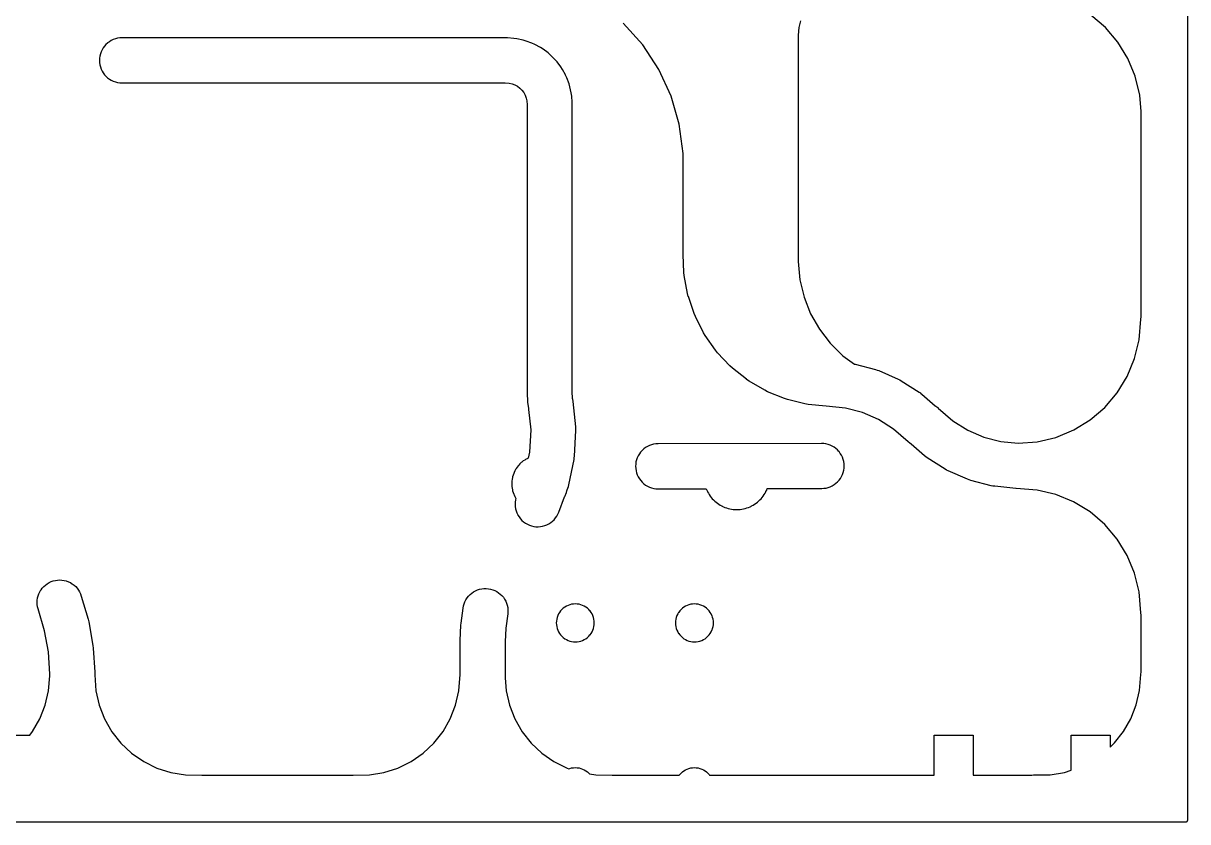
# Model space of a CAD drawing. Header units: inches. Extents: x -0.5 to 10, y -2.4 to 3.9.
# Drawn here: x 1.73 to 4.808, y -0.004 to 2.108 of the extents above; entities that cross this region are included whole.
import ezdxf

# ---------------------------------------------------------------- set-up
doc = ezdxf.new("R2010")
doc.units = ezdxf.units.IN

msp = doc.modelspace()

# ---------------------------------------------------------------- linework, layer by layer
for points in [[(0, -0.00445), (4.8032, -0.00445), (4.80321, -0.00445), (4.803225, -0.004449), (4.803612, -0.00443), (4.803638, -0.004428), (4.803661, -0.004426), (4.804044, -0.004369), (4.804068, -0.004365), (4.804092, -0.004359), (4.804468, -0.004265), (4.804494, -0.004258), (4.804515, -0.004251), (4.80488, -0.00412), (4.804906, -0.00411), (4.804925, -0.004101), (4.805276, -0.003936), (4.805298, -0.003924), (4.805319, -0.003912), (4.805652, -0.003713), (4.805673, -0.0037), (4.805692, -0.003686), (4.806004, -0.003455), (4.806022, -0.003441), (4.806042, -0.003424), (4.806329, -0.003164), (4.806347, -0.003147), (4.806364, -0.003129), (4.806624, -0.002842), (4.806641, -0.002822), (4.806655, -0.002804), (4.806886, -0.002492), (4.8069, -0.002473), (4.806913, -0.002452), (4.807112, -0.002119), (4.807124, -0.002098), (4.807136, -0.002076), (4.807301, -0.001725), (4.80731, -0.001706), (4.80732, -0.00168), (4.807451, -0.001315), (4.807458, -0.001294), (4.807465, -0.001268), (4.807559, -0.000892), (4.807565, -0.000868), (4.807569, -0.000844), (4.807626, -0.000461), (4.807628, -0.000438), (4.80763, -0.000412), (4.807649, -0.000025), (4.80765, -0.00001), (4.80765, 0), (4.80765, 3.8583)], [(3.784337, 2.114441), (3.779921, 2.096493), (3.77825, 2.075799), (3.77825, 1.477142), (3.78271, 1.428814), (3.793593, 1.383029), (3.810816, 1.339233), (3.834035, 1.298299), (3.862789, 1.261043), (3.896493, 1.22822), (3.926681, 1.206192), (3.928411, 1.205814), (3.92842, 1.205812), (3.92843, 1.205809), (3.982476, 1.191779), (3.982492, 1.191774), (3.982494, 1.191774), (3.986896, 1.190446), (3.98692, 1.190438), (3.986933, 1.190433), (3.991219, 1.188767), (3.99123, 1.188762), (3.991237, 1.18876), (4.042451, 1.166514), (4.04246, 1.16651), (4.042469, 1.166506), (4.046612, 1.164512), (4.046626, 1.164504), (4.046646, 1.164493), (4.050621, 1.162182), (4.050638, 1.162172), (4.097781, 1.132251), (4.097781, 1.132251), (4.097797, 1.13224), (4.10158, 1.129627), (4.101598, 1.129614), (4.101611, 1.129604), (4.10518, 1.126704), (4.105184, 1.1267), (4.105195, 1.126692), (4.140429, 1.095707), (4.142063, 1.094727), (4.142081, 1.094716), (4.142104, 1.0947), (4.146759, 1.091248), (4.146777, 1.091234), (4.146797, 1.091217), (4.148105, 1.090031), (4.148136, 1.090024), (4.148182, 1.090007), (4.148227, 1.089986), (4.14827, 1.089961), (4.14831, 1.089932), (4.148324, 1.08992), (4.186778, 1.056105), (4.22609, 1.031159), (4.268796, 1.012616), (4.313838, 1.000932), (4.359556, 0.996478), (4.409726, 1.000426), (4.459204, 1.012305), (4.506214, 1.031777), (4.549599, 1.058363), (4.588291, 1.091409), (4.621337, 1.130101), (4.647923, 1.173486), (4.667395, 1.220496), (4.679262, 1.269925), (4.683526, 1.325274), (4.683527, 1.325286), (4.683528, 1.325298), (4.684256, 1.331047), (4.684261, 1.331076), (4.684265, 1.331096), (4.6845, 1.332126), (4.6845, 1.87429), (4.681074, 1.917826), (4.669195, 1.967304), (4.649723, 2.014314), (4.623137, 2.057699), (4.590091, 2.096391), (4.551399, 2.129437)], [(1.6653, 0.22485), (1.747612, 0.22485), (1.754668, 0.233802), (1.773948, 0.267538), (1.788029, 0.303752), (1.796618, 0.341713), (1.79965, 0.381366), (1.79965, 0.385967), (1.796239, 0.444518), (1.786353, 0.500575), (1.769047, 0.558435), (1.769045, 0.558445), (1.769041, 0.558459), (1.767655, 0.564086), (1.76765, 0.564108), (1.767645, 0.564134), (1.766817, 0.569869), (1.766814, 0.569895), (1.766813, 0.569918), (1.766551, 0.575707), (1.76655, 0.57573), (1.766551, 0.575756), (1.766858, 0.581543), (1.76686, 0.581568), (1.766863, 0.581592), (1.767736, 0.587321), (1.767739, 0.587341), (1.767745, 0.587369), (1.769175, 0.592984), (1.769182, 0.59301), (1.76919, 0.593031), (1.771163, 0.59848), (1.771173, 0.598504), (1.771182, 0.598525), (1.77368, 0.603754), (1.773692, 0.603778), (1.773703, 0.603797), (1.776702, 0.608756), (1.776716, 0.608778), (1.776729, 0.608797), (1.780199, 0.613438), (1.780215, 0.613457), (1.780231, 0.613475), (1.784139, 0.617754), (1.784157, 0.617773), (1.784174, 0.617789), (1.788483, 0.621663), (1.788501, 0.621679), (1.788521, 0.621694), (1.793189, 0.625128), (1.79321, 0.625143), (1.793229, 0.625155), (1.798211, 0.628115), (1.798233, 0.628127), (1.798255, 0.628138), (1.803503, 0.630595), (1.803527, 0.630606), (1.803548, 0.630614), (1.809012, 0.632545), (1.809036, 0.632553), (1.809059, 0.632559), (1.814686, 0.633945), (1.814708, 0.63395), (1.814734, 0.633955), (1.820469, 0.634783), (1.820495, 0.634786), (1.820518, 0.634787), (1.826307, 0.635049), (1.82633, 0.63505), (1.826356, 0.635049), (1.832143, 0.634742), (1.832168, 0.63474), (1.832192, 0.634737), (1.837921, 0.633864), (1.837941, 0.633861), (1.837969, 0.633855), (1.843584, 0.632425), (1.84361, 0.632418), (1.843631, 0.63241), (1.84908, 0.630437), (1.849104, 0.630427), (1.849125, 0.630418), (1.854354, 0.62792), (1.854378, 0.627908), (1.854397, 0.627897), (1.859356, 0.624898), (1.859378, 0.624884), (1.859397, 0.624871), (1.864038, 0.621401), (1.864057, 0.621385), (1.864075, 0.621369), (1.868354, 0.617461), (1.868373, 0.617443), (1.868389, 0.617426), (1.872263, 0.613117), (1.872279, 0.613099), (1.872294, 0.613079), (1.875728, 0.608411), (1.875743, 0.60839), (1.875755, 0.608371), (1.878715, 0.603389), (1.878727, 0.603367), (1.878738, 0.603345), (1.881195, 0.598097), (1.881206, 0.598073), (1.881214, 0.598052), (1.883145, 0.592588), (1.88315, 0.592573), (1.883153, 0.592565), (1.90145, 0.53139), (1.901454, 0.531376), (1.901458, 0.531362), (1.903037, 0.524696), (1.903039, 0.524685), (1.903043, 0.524667), (1.914132, 0.461786), (1.914135, 0.461767), (1.914136, 0.461757), (1.914934, 0.454936), (1.914935, 0.454921), (1.914936, 0.454907), (1.918649, 0.391163), (1.91865, 0.391139), (1.918648, 0.39109), (1.918641, 0.391041), (1.91863, 0.390994), (1.918614, 0.390947), (1.918593, 0.390903), (1.918593, 0.390902), (1.918749, 0.387725), (1.91875, 0.38771), (1.91875, 0.3877), (1.91875, 0.383955), (1.921895, 0.341643), (1.930473, 0.303737), (1.94456, 0.267516), (1.963846, 0.233776), (1.987908, 0.203257), (2.016218, 0.17663), (2.048152, 0.15448), (2.08301, 0.137295), (2.120025, 0.125451), (2.158387, 0.119208), (2.201675, 0.118645), (2.201689, 0.118645), (2.2017, 0.118644), (2.202408, 0.1186), (2.60127, 0.1186), (2.601318, 0.118602), (2.601344, 0.118613), (2.601391, 0.118628), (2.601437, 0.118638), (2.601487, 0.118644), (2.601511, 0.118645), (2.644789, 0.119218), (2.683139, 0.125469), (2.720144, 0.137319), (2.754991, 0.154509), (2.786915, 0.17666), (2.815215, 0.203286), (2.839268, 0.233802), (2.858548, 0.267538), (2.872629, 0.303752), (2.881204, 0.341652), (2.884414, 0.384816), (2.884414, 0.38482), (2.884416, 0.384841), (2.884501, 0.385524), (2.884535, 0.386212), (2.884537, 0.386239), (2.88454, 0.386261), (2.884763, 0.387769), (2.88485, 0.472561), (2.88485, 0.472571), (2.884851, 0.472585), (2.884915, 0.473873), (2.88491, 0.475163), (2.88491, 0.475175), (2.884911, 0.475187), (2.886734, 0.515541), (2.886734, 0.515542), (2.886735, 0.515562), (2.887181, 0.520612), (2.887181, 0.520615), (2.887183, 0.520634), (2.89246, 0.56068), (2.892461, 0.560685), (2.892464, 0.560704), (2.893502, 0.566405), (2.893507, 0.566427), (2.893513, 0.566453), (2.895105, 0.572025), (2.895112, 0.572046), (2.895121, 0.572072), (2.897251, 0.577461), (2.89726, 0.57748), (2.897272, 0.577505), (2.89992, 0.58266), (2.899932, 0.582681), (2.899945, 0.582702), (2.903085, 0.587572), (2.9031, 0.587594), (2.903114, 0.587612), (2.906717, 0.592151), (2.906733, 0.59217), (2.906749, 0.592188), (2.91078, 0.596351), (2.910798, 0.596369), (2.910816, 0.596385), (2.915235, 0.600133), (2.915254, 0.600149), (2.915274, 0.600163), (2.920039, 0.60346), (2.920058, 0.603473), (2.920081, 0.603486), (2.925146, 0.606301), (2.92517, 0.606313), (2.92519, 0.606322), (2.930507, 0.608627), (2.930531, 0.608636), (2.930553, 0.608644), (2.936071, 0.610416), (2.936096, 0.610423), (2.936118, 0.610429), (2.941783, 0.611651), (2.941807, 0.611656), (2.941831, 0.611659), (2.947588, 0.612321), (2.947615, 0.612323), (2.947637, 0.612324), (2.953431, 0.612418), (2.95346, 0.612418), (2.95348, 0.612416), (2.959256, 0.611942), (2.959276, 0.61194), (2.959304, 0.611936), (2.965005, 0.610898), (2.965027, 0.610893), (2.965053, 0.610887), (2.970625, 0.609295), (2.970646, 0.609288), (2.970672, 0.609279), (2.976061, 0.607149), (2.97608, 0.60714), (2.976105, 0.607128), (2.98126, 0.60448), (2.981281, 0.604468), (2.981302, 0.604455), (2.986172, 0.601315), (2.986194, 0.6013), (2.986212, 0.601286), (2.990751, 0.597683), (2.99077, 0.597667), (2.990788, 0.597651), (2.994951, 0.59362), (2.994969, 0.593602), (2.994985, 0.593584), (2.998733, 0.589165), (2.998749, 0.589146), (2.998763, 0.589126), (3.00206, 0.584361), (3.002073, 0.584342), (3.002086, 0.584319), (3.004901, 0.579254), (3.004913, 0.57923), (3.004922, 0.57921), (3.007227, 0.573893), (3.007236, 0.573869), (3.007244, 0.573847), (3.009016, 0.568329), (3.009023, 0.568304), (3.009029, 0.568282), (3.010251, 0.562617), (3.010256, 0.562593), (3.010259, 0.562569), (3.010921, 0.556812), (3.010923, 0.556785), (3.010924, 0.556763), (3.011018, 0.550969), (3.011018, 0.55094), (3.011016, 0.55092), (3.010542, 0.545144), (3.010541, 0.545134), (3.01054, 0.54512), (3.005597, 0.50761), (3.003949, 0.471125), (3.003851, 0.375865), (3.006395, 0.341643), (3.014973, 0.303737), (3.02906, 0.267516), (3.048346, 0.233776), (3.072408, 0.203257), (3.100718, 0.17663), (3.132652, 0.15448), (3.16751, 0.137295), (3.172277, 0.13577), (3.174404, 0.136531), (3.174425, 0.136538), (3.174451, 0.136545), (3.179183, 0.13773), (3.179207, 0.137736), (3.179231, 0.13774), (3.184055, 0.138455), (3.184082, 0.138459), (3.184104, 0.13846), (3.188975, 0.138699), (3.189, 0.1387), (3.189025, 0.138699), (3.193896, 0.13846), (3.193918, 0.138459), (3.193945, 0.138455), (3.198769, 0.13774), (3.198793, 0.137736), (3.198817, 0.13773), (3.203549, 0.136545), (3.203575, 0.136538), (3.203596, 0.136531), (3.208188, 0.134888), (3.208209, 0.134879), (3.208233, 0.134869), (3.212642, 0.132783), (3.212664, 0.132772), (3.212685, 0.13276), (3.216869, 0.130253), (3.21689, 0.130239), (3.21691, 0.130226), (3.220827, 0.12732), (3.220845, 0.127306), (3.220865, 0.127289), (3.224479, 0.124014), (3.224497, 0.123997), (3.224514, 0.123979), (3.226407, 0.12189), (3.242887, 0.119208), (3.286175, 0.118645), (3.286189, 0.118645), (3.2862, 0.118644), (3.286908, 0.1186), (3.463799, 0.1186), (3.46508, 0.120327), (3.465094, 0.120345), (3.465111, 0.120365), (3.468386, 0.123979), (3.468403, 0.123997), (3.468421, 0.124014), (3.472035, 0.127289), (3.472055, 0.127306), (3.472073, 0.12732), (3.47599, 0.130226), (3.47601, 0.130239), (3.476031, 0.130253), (3.480215, 0.13276), (3.480236, 0.132772), (3.480258, 0.132783), (3.484667, 0.134869), (3.484691, 0.134879), (3.484712, 0.134888), (3.489304, 0.136531), (3.489325, 0.136538), (3.489351, 0.136545), (3.494083, 0.13773), (3.494107, 0.137736), (3.494131, 0.13774), (3.498955, 0.138455), (3.498982, 0.138459), (3.499004, 0.13846), (3.503875, 0.138699), (3.5039, 0.1387), (3.503925, 0.138699), (3.508796, 0.13846), (3.508818, 0.138459), (3.508845, 0.138455), (3.513669, 0.13774), (3.513693, 0.137736), (3.513717, 0.13773), (3.518449, 0.136545), (3.518475, 0.136538), (3.518496, 0.136531), (3.523088, 0.134888), (3.523109, 0.134879), (3.523133, 0.134869), (3.527542, 0.132783), (3.527564, 0.132772), (3.527585, 0.13276), (3.531769, 0.130253), (3.53179, 0.130239), (3.53181, 0.130226), (3.535727, 0.12732), (3.535745, 0.127306), (3.535765, 0.127289), (3.539379, 0.124014), (3.539397, 0.123997), (3.539414, 0.123979), (3.542689, 0.120365), (3.542706, 0.120345), (3.54272, 0.120327), (3.544001, 0.1186), (4.1373, 0.1186), (4.1373, 0.22435), (4.137301, 0.224375), (4.137306, 0.224424), (4.137315, 0.224472), (4.137329, 0.224519), (4.137348, 0.224564), (4.137371, 0.224607), (4.137399, 0.224648), (4.13743, 0.224686), (4.137464, 0.22472), (4.137502, 0.224751), (4.137543, 0.224779), (4.137586, 0.224802), (4.137631, 0.224821), (4.137678, 0.224835), (4.137726, 0.224844), (4.137775, 0.224849), (4.1378, 0.22485), (4.2402, 0.22485), (4.240225, 0.224849), (4.240274, 0.224844), (4.240322, 0.224835), (4.240369, 0.224821), (4.240414, 0.224802), (4.240457, 0.224779), (4.240498, 0.224751), (4.240536, 0.22472), (4.24057, 0.224686), (4.240601, 0.224648), (4.240629, 0.224607), (4.240652, 0.224564), (4.240671, 0.224519), (4.240685, 0.224472), (4.240694, 0.224424), (4.240699, 0.224375), (4.2407, 0.22435), (4.2407, 0.1186), (4.39311, 0.1186), (4.395539, 0.11896), (4.395561, 0.118963), (4.395588, 0.118965), (4.400418, 0.119202), (4.400444, 0.119213), (4.400491, 0.119228), (4.400537, 0.119238), (4.400587, 0.119244), (4.400611, 0.119245), (4.443889, 0.119818), (4.482239, 0.126069), (4.4995, 0.131597), (4.4995, 0.22435), (4.499501, 0.224375), (4.499506, 0.224424), (4.499515, 0.224472), (4.499529, 0.224519), (4.499548, 0.224564), (4.499571, 0.224607), (4.499599, 0.224648), (4.49963, 0.224686), (4.499664, 0.22472), (4.499702, 0.224751), (4.499743, 0.224779), (4.499786, 0.224802), (4.499831, 0.224821), (4.499878, 0.224835), (4.499926, 0.224844), (4.499975, 0.224849), (4.5, 0.22485), (4.6024, 0.22485), (4.602425, 0.224849), (4.602474, 0.224844), (4.602522, 0.224835), (4.602569, 0.224821), (4.602614, 0.224802), (4.602657, 0.224779), (4.602698, 0.224751), (4.602736, 0.22472), (4.60277, 0.224686), (4.602801, 0.224648), (4.602829, 0.224607), (4.602852, 0.224564), (4.602871, 0.224519), (4.602885, 0.224472), (4.602894, 0.224424), (4.602899, 0.224375), (4.6029, 0.22435), (4.6029, 0.193146), (4.614315, 0.203886), (4.638368, 0.234402), (4.657648, 0.268138), (4.671729, 0.304352), (4.680304, 0.342252), (4.683514, 0.385416), (4.683514, 0.38542), (4.683516, 0.385441), (4.684229, 0.391191), (4.684233, 0.391217), (4.684238, 0.39124), (4.6845, 0.392405), (4.6845, 0.54126), (4.684282, 0.542208), (4.684278, 0.542228), (4.684274, 0.542256), (4.683536, 0.548004), (4.683535, 0.548017), (4.683534, 0.548029), (4.679175, 0.603418), (4.6673, 0.652888), (4.647835, 0.699891), (4.621256, 0.743271), (4.58822, 0.781961), (4.54954, 0.815007), (4.506166, 0.841596), (4.459168, 0.861074), (4.409701, 0.872962), (4.354313, 0.877335), (4.354302, 0.877336), (4.354289, 0.877337), (4.353771, 0.877404), (4.35325, 0.877429), (4.353233, 0.87743), (4.353225, 0.877431), (4.297636, 0.882847), (4.297633, 0.882847), (4.297616, 0.882849), (4.293034, 0.883478), (4.293013, 0.883481), (4.292996, 0.883485), (4.288477, 0.88447), (4.288468, 0.884472), (4.288458, 0.884474), (4.234391, 0.898499), (4.234378, 0.898503), (4.234372, 0.898504), (4.229968, 0.899832), (4.229947, 0.899839), (4.229932, 0.899844), (4.225644, 0.901511), (4.225644, 0.901511), (4.225626, 0.901518), (4.174391, 0.923764), (4.174373, 0.923772), (4.170229, 0.925767), (4.170214, 0.925774), (4.170194, 0.925785), (4.166218, 0.928097), (4.16621, 0.928101), (4.166201, 0.928107), (4.119039, 0.958035), (4.11903, 0.958041), (4.119023, 0.958045), (4.115238, 0.960659), (4.115223, 0.96067), (4.115207, 0.960683), (4.111637, 0.963583), (4.111626, 0.963592), (4.111622, 0.963596), (4.076376, 0.994589), (4.073068, 0.996728), (4.073049, 0.996741), (4.073028, 0.996757), (4.068494, 1.000366), (4.068483, 1.000374), (4.068475, 1.000381), (4.030035, 1.034185), (3.990739, 1.059126), (3.94805, 1.077668), (3.902974, 1.08937), (3.852003, 1.094443), (3.851991, 1.094444), (3.851978, 1.094446), (3.851978, 1.094446), (3.851977, 1.094446), (3.851962, 1.094447), (3.851953, 1.094448), (3.804413, 1.099219), (3.804393, 1.099222), (3.804377, 1.099224), (3.79595, 1.100693), (3.795933, 1.100696), (3.795915, 1.1007), (3.749556, 1.112292), (3.749536, 1.112297), (3.749521, 1.112301), (3.741513, 1.114924), (3.7415, 1.114928), (3.74148, 1.114936), (3.697242, 1.133008), (3.697222, 1.133017), (3.69721, 1.133023), (3.689656, 1.136758), (3.689641, 1.136766), (3.689625, 1.136775), (3.648411, 1.16096), (3.648396, 1.160969), (3.648381, 1.160979), (3.641436, 1.165752), (3.641425, 1.165759), (3.641407, 1.165773), (3.604055, 1.195578), (3.604042, 1.195588), (3.604028, 1.195601), (3.597833, 1.201314), (3.597822, 1.201324), (3.597807, 1.201339), (3.565078, 1.236157), (3.565065, 1.236172), (3.565055, 1.236184), (3.559736, 1.24272), (3.559725, 1.242735), (3.559714, 1.242749), (3.532274, 1.281871), (3.532264, 1.281886), (3.532255, 1.281901), (3.527921, 1.289128), (3.527912, 1.289142), (3.527903, 1.289159), (3.506312, 1.331789), (3.506304, 1.331806), (3.506297, 1.331822), (3.503035, 1.339592), (3.503028, 1.33961), (3.503023, 1.339625), (3.487719, 1.384894), (3.487715, 1.384907), (3.487708, 1.384929), (3.485586, 1.393084), (3.485581, 1.393105), (3.485578, 1.393119), (3.476874, 1.440105), (3.476871, 1.44012), (3.476869, 1.440141), (3.475929, 1.448515), (3.475927, 1.448535), (3.475926, 1.44855), (3.473998, 1.496298), (3.473998, 1.496308), (3.473998, 1.496322), (3.474008, 1.497477), (3.473951, 1.498631), (3.47395, 1.498646), (3.47395, 1.498656), (3.473753, 1.762942), (3.463717, 1.840521), (3.442361, 1.915077), (3.410081, 1.985594), (3.367604, 2.050482), (3.315889, 2.108276)]]:
    msp.add_lwpolyline(points)
for points in [[(3.003771, 1.94985), (3.013909, 1.949158), (3.021656, 1.947497), (3.029085, 1.944749), (3.036047, 1.940969), (3.042398, 1.936235), (3.048009, 1.930644), (3.052765, 1.924309), (3.056569, 1.917361), (3.059343, 1.909941), (3.061031, 1.902201), (3.06175, 1.892168), (3.06175, 1.1299), (3.06175, 1.12989), (3.061751, 1.129875), (3.061815, 1.128563), (3.061806, 1.126929), (3.061806, 1.126926), (3.061807, 1.126904), (3.062542, 1.110044), (3.062543, 1.110031), (3.062544, 1.110022), (3.062975, 1.105024), (3.062975, 1.10502), (3.062977, 1.105003), (3.065142, 1.088264), (3.065143, 1.088257), (3.065145, 1.088239), (3.065474, 1.086408), (3.071033, 1.032151), (3.068052, 0.973295), (3.064767, 0.957414), (3.061409, 0.955866), (3.06139, 0.955856), (3.061374, 0.955848), (3.057328, 0.953582), (3.057319, 0.953577), (3.057312, 0.953573), (3.055345, 0.952367), (3.055338, 0.952363), (3.055328, 0.952357), (3.051473, 0.949781), (3.051459, 0.949771), (3.051441, 0.949758), (3.0478, 0.946887), (3.047796, 0.946884), (3.047785, 0.946875), (3.046031, 0.945377), (3.046028, 0.945374), (3.046016, 0.945364), (3.042611, 0.942216), (3.042597, 0.942203), (3.042584, 0.942189), (3.039436, 0.938784), (3.039426, 0.938772), (3.039423, 0.938769), (3.037925, 0.937015), (3.037916, 0.937004), (3.037913, 0.937), (3.035042, 0.933359), (3.035029, 0.933341), (3.035019, 0.933327), (3.032443, 0.929472), (3.032437, 0.929462), (3.032433, 0.929455), (3.031227, 0.927488), (3.031223, 0.927481), (3.031218, 0.927472), (3.028952, 0.923426), (3.028944, 0.92341), (3.028934, 0.923391), (3.026993, 0.91918), (3.02699, 0.919174), (3.026985, 0.919162), (3.026102, 0.917031), (3.026101, 0.917028), (3.026095, 0.917013), (3.02449, 0.912663), (3.024483, 0.912642), (3.024478, 0.912626), (3.02322, 0.908163), (3.023217, 0.908155), (3.023215, 0.908144), (3.022676, 0.905901), (3.022673, 0.905885), (3.022672, 0.905882), (3.021768, 0.901335), (3.021764, 0.901313), (3.021761, 0.901296), (3.021216, 0.896691), (3.021216, 0.896684), (3.021215, 0.896672), (3.021034, 0.894372), (3.021033, 0.894359), (3.021032, 0.894353), (3.02085, 0.88972), (3.02085, 0.8897), (3.02085, 0.88968), (3.021032, 0.885047), (3.021033, 0.885041), (3.021034, 0.885028), (3.021215, 0.882728), (3.021216, 0.882716), (3.021216, 0.882709), (3.021761, 0.878104), (3.021764, 0.878087), (3.021768, 0.878065), (3.022672, 0.873518), (3.022673, 0.873515), (3.022676, 0.873499), (3.023215, 0.871256), (3.023217, 0.871245), (3.02322, 0.871237), (3.024478, 0.866774), (3.024483, 0.866758), (3.02449, 0.866737), (3.026095, 0.862387), (3.026101, 0.862372), (3.026102, 0.862369), (3.026985, 0.860238), (3.02699, 0.860226), (3.026993, 0.86022), (3.028934, 0.856009), (3.028944, 0.85599), (3.028952, 0.855974), (3.031218, 0.851928), (3.031223, 0.851919), (3.031227, 0.851912), (3.032162, 0.850386), (3.0313, 0.846942), (3.031294, 0.846917), (3.03129, 0.846893), (3.03044, 0.841161), (3.030437, 0.841139), (3.030435, 0.841112), (3.030151, 0.835325), (3.03015, 0.8353), (3.030151, 0.835275), (3.030442, 0.829413), (3.030444, 0.829393), (3.030447, 0.829364), (3.031319, 0.823559), (3.031323, 0.823539), (3.031323, 0.823539), (3.031329, 0.823511), (3.032773, 0.817822), (3.03278, 0.817799), (3.032788, 0.817774), (3.03479, 0.812257), (3.034798, 0.812235), (3.034809, 0.812211), (3.037349, 0.80692), (3.03736, 0.806896), (3.03736, 0.806896), (3.037372, 0.806876), (3.040425, 0.801863), (3.040439, 0.801841), (3.040452, 0.801822), (3.043987, 0.797136), (3.044004, 0.797115), (3.044019, 0.797098), (3.048002, 0.792787), (3.048021, 0.792767), (3.048037, 0.792752), (3.052428, 0.788857), (3.052449, 0.78884), (3.052467, 0.788826), (3.057223, 0.785386), (3.057246, 0.785371), (3.057246, 0.785371), (3.057265, 0.785359), (3.062338, 0.782409), (3.062364, 0.782395), (3.062383, 0.782386), (3.067724, 0.779954), (3.067749, 0.779943), (3.067771, 0.779936), (3.073327, 0.778046), (3.073353, 0.778038), (3.073375, 0.778032), (3.079092, 0.776703), (3.07912, 0.776697), (3.079141, 0.776694), (3.084961, 0.775939), (3.084986, 0.775937), (3.085011, 0.775936), (3.090878, 0.775762), (3.090903, 0.775762), (3.090927, 0.775763), (3.096783, 0.776173), (3.096808, 0.776176), (3.096832, 0.776179), (3.102617, 0.777168), (3.102639, 0.777173), (3.102666, 0.777179), (3.108324, 0.778738), (3.108348, 0.778745), (3.108372, 0.778754), (3.113847, 0.780866), (3.113869, 0.780875), (3.113893, 0.780886), (3.119132, 0.783532), (3.119154, 0.783544), (3.119175, 0.783557), (3.124126, 0.78671), (3.124145, 0.786723), (3.124166, 0.786739), (3.128779, 0.790367), (3.128798, 0.790383), (3.128817, 0.7904), (3.133047, 0.794469), (3.133064, 0.794486), (3.133081, 0.794505), (3.136886, 0.798974), (3.136901, 0.798992), (3.136901, 0.798992), (3.136917, 0.799013), (3.140259, 0.803838), (3.140271, 0.803856), (3.140286, 0.80388), (3.143133, 0.809012), (3.143144, 0.809033), (3.143155, 0.809057), (3.145479, 0.814447), (3.145482, 0.814454), (3.145488, 0.81447), (3.160459, 0.854565), (3.161248, 0.855974), (3.161256, 0.85599), (3.161266, 0.856009), (3.163207, 0.86022), (3.16321, 0.860226), (3.163215, 0.860238), (3.164098, 0.862369), (3.164099, 0.862372), (3.164105, 0.862387), (3.16571, 0.866737), (3.165717, 0.866758), (3.165722, 0.866774), (3.16698, 0.871237), (3.166983, 0.871245), (3.166985, 0.871256), (3.167515, 0.873462), (3.169296, 0.878232), (3.169302, 0.878249), (3.169302, 0.87825), (3.170722, 0.882549), (3.170728, 0.882568), (3.170733, 0.882586), (3.171819, 0.886981), (3.171823, 0.886998), (3.171823, 0.887), (3.18561, 0.953651), (3.185612, 0.953662), (3.185614, 0.95367), (3.18636, 0.958135), (3.186363, 0.958152), (3.186365, 0.958173), (3.186767, 0.962683), (3.186769, 0.962701), (3.186769, 0.962702), (3.190211, 1.030677), (3.190211, 1.030689), (3.190211, 1.030696), (3.190267, 1.035203), (3.190267, 1.035222), (3.190267, 1.035241), (3.189979, 1.039739), (3.189978, 1.039746), (3.189977, 1.039758), (3.18304, 1.107469), (3.183039, 1.107479), (3.183037, 1.107494), (3.182164, 1.113222), (3.182159, 1.113249), (3.182154, 1.11327), (3.18184, 1.114504), (3.181419, 1.117764), (3.18085, 1.130798), (3.18085, 1.8943), (3.18085, 1.89431), (3.180849, 1.894325), (3.180746, 1.896428), (3.180699, 1.898533), (3.180698, 1.898542), (3.180698, 1.898558), (3.179521, 1.914974), (3.179519, 1.914994), (3.179517, 1.91501), (3.178313, 1.923367), (3.178311, 1.923379), (3.178306, 1.923402), (3.1748, 1.939483), (3.174796, 1.939503), (3.174791, 1.939518), (3.172407, 1.947618), (3.172401, 1.947637), (3.172396, 1.947652), (3.166632, 1.963068), (3.166624, 1.963088), (3.166618, 1.963101), (3.163104, 1.970779), (3.163096, 1.970794), (3.163087, 1.970811), (3.155184, 1.985247), (3.155175, 1.985263), (3.155165, 1.985278), (3.150591, 1.992375), (3.150582, 1.99239), (3.150571, 1.992405), (3.140689, 2.005567), (3.140676, 2.005583), (3.140667, 2.005594), (3.135127, 2.011967), (3.135114, 2.011982), (3.135103, 2.011993), (3.123444, 2.023611), (3.123434, 2.023621), (3.123418, 2.023635), (3.117026, 2.029153), (3.117012, 2.029164), (3.116998, 2.029175), (3.103802, 2.039011), (3.103789, 2.039021), (3.103773, 2.039031), (3.09666, 2.043581), (3.096646, 2.043589), (3.096629, 2.043599), (3.082165, 2.051452), (3.08215, 2.05146), (3.082133, 2.051468), (3.074443, 2.054957), (3.074426, 2.054964), (3.07441, 2.05497), (3.058974, 2.06068), (3.058961, 2.060685), (3.05894, 2.060692), (3.050832, 2.063047), (3.050818, 2.063051), (3.050797, 2.063056), (3.034704, 2.066506), (3.034684, 2.06651), (3.034669, 2.066513), (3.02631, 2.067688), (3.026289, 2.06769), (3.026274, 2.067691), (3.009854, 2.068812), (3.00985, 2.068812), (3.009829, 2.068813), (3.007826, 2.068851), (3.005825, 2.068949), (3.00581, 2.06895), (3.0058, 2.06895), (1.9906, 2.06895), (1.99059, 2.06895), (1.990575, 2.068949), (1.984788, 2.068665), (1.984761, 2.068663), (1.984739, 2.06866), (1.979007, 2.06781), (1.978983, 2.067806), (1.978958, 2.0678), (1.973337, 2.066392), (1.973311, 2.066385), (1.97329, 2.066378), (1.967834, 2.064426), (1.96781, 2.064416), (1.967789, 2.064407), (1.96255, 2.061929), (1.962528, 2.061918), (1.962507, 2.061906), (1.957537, 2.058927), (1.957519, 2.058916), (1.957496, 2.0589), (1.952841, 2.055448), (1.952823, 2.055434), (1.952803, 2.055417), (1.94851, 2.051525), (1.948492, 2.051508), (1.948475, 2.05149), (1.944583, 2.047197), (1.944566, 2.047177), (1.944552, 2.047159), (1.9411, 2.042504), (1.941084, 2.042481), (1.941073, 2.042463), (1.938094, 2.037493), (1.938082, 2.037472), (1.938071, 2.03745), (1.935593, 2.032211), (1.935584, 2.03219), (1.935574, 2.032166), (1.933622, 2.02671), (1.933615, 2.026689), (1.933608, 2.026663), (1.9322, 2.021042), (1.932194, 2.021017), (1.93219, 2.020993), (1.93134, 2.015261), (1.931337, 2.015239), (1.931335, 2.015212), (1.931051, 2.009425), (1.93105, 2.0094), (1.931051, 2.009375), (1.931335, 2.003588), (1.931337, 2.003561), (1.93134, 2.003539), (1.93219, 1.997807), (1.932194, 1.997783), (1.9322, 1.997758), (1.933608, 1.992137), (1.933615, 1.992111), (1.933622, 1.99209), (1.935574, 1.986634), (1.935584, 1.98661), (1.935593, 1.986589), (1.938071, 1.98135), (1.938082, 1.981328), (1.938094, 1.981307), (1.941073, 1.976337), (1.941084, 1.976319), (1.9411, 1.976296), (1.944552, 1.971641), (1.944566, 1.971623), (1.944583, 1.971603), (1.948475, 1.96731), (1.948492, 1.967292), (1.94851, 1.967275), (1.952803, 1.963383), (1.952823, 1.963366), (1.952841, 1.963352), (1.957496, 1.9599), (1.957519, 1.959884), (1.957537, 1.959873), (1.962507, 1.956894), (1.962528, 1.956882), (1.96255, 1.956871), (1.967789, 1.954393), (1.96781, 1.954384), (1.967834, 1.954374), (1.97329, 1.952422), (1.973311, 1.952415), (1.973337, 1.952408), (1.978958, 1.951), (1.978983, 1.950994), (1.979007, 1.95099), (1.984739, 1.95014), (1.984761, 1.950137), (1.984788, 1.950135), (1.990575, 1.949851), (1.99059, 1.94985), (1.9906, 1.94985)], [(3.534835, 0.876514), (3.536348, 0.872863), (3.536353, 0.872851), (3.536355, 0.872845), (3.538297, 0.868634), (3.538303, 0.86862), (3.538314, 0.868599), (3.54058, 0.864554), (3.540589, 0.864539), (3.54059, 0.864537), (3.54282, 0.860897), (3.542825, 0.86089), (3.542831, 0.860881), (3.545407, 0.857026), (3.545418, 0.857009), (3.54543, 0.856994), (3.5483, 0.853353), (3.548309, 0.853342), (3.548313, 0.853338), (3.551085, 0.850092), (3.551092, 0.850083), (3.551098, 0.850077), (3.554245, 0.846673), (3.554258, 0.846658), (3.554273, 0.846645), (3.557677, 0.843498), (3.557683, 0.843492), (3.557692, 0.843485), (3.560938, 0.840713), (3.560942, 0.840709), (3.560953, 0.8407), (3.564594, 0.83783), (3.564609, 0.837818), (3.564626, 0.837807), (3.568481, 0.835231), (3.56849, 0.835225), (3.568497, 0.83522), (3.572137, 0.83299), (3.572139, 0.832989), (3.572154, 0.83298), (3.576199, 0.830714), (3.57622, 0.830703), (3.576234, 0.830697), (3.580445, 0.828755), (3.580451, 0.828753), (3.580463, 0.828748), (3.584406, 0.827114), (3.584416, 0.82711), (3.584424, 0.827107), (3.588774, 0.825502), (3.588789, 0.825497), (3.588812, 0.82549), (3.593274, 0.824232), (3.593283, 0.824229), (3.593293, 0.824227), (3.597443, 0.82323), (3.597457, 0.823227), (3.597462, 0.823226), (3.60201, 0.822321), (3.602024, 0.822319), (3.602049, 0.822315), (3.606653, 0.82177), (3.606661, 0.82177), (3.606673, 0.821768), (3.610928, 0.821434), (3.610941, 0.821433), (3.610947, 0.821432), (3.61558, 0.82125), (3.6156, 0.82125), (3.61562, 0.82125), (3.620253, 0.821432), (3.620259, 0.821433), (3.620272, 0.821434), (3.624527, 0.821768), (3.624539, 0.82177), (3.624547, 0.82177), (3.629151, 0.822315), (3.629176, 0.822319), (3.62919, 0.822321), (3.633738, 0.823226), (3.633743, 0.823227), (3.633757, 0.82323), (3.637907, 0.824227), (3.637917, 0.824229), (3.637926, 0.824232), (3.642388, 0.82549), (3.642411, 0.825497), (3.642426, 0.825502), (3.646776, 0.827107), (3.646784, 0.82711), (3.646794, 0.827114), (3.650737, 0.828748), (3.650749, 0.828753), (3.650755, 0.828755), (3.654966, 0.830697), (3.65498, 0.830703), (3.655001, 0.830714), (3.659046, 0.83298), (3.659061, 0.832989), (3.659063, 0.83299), (3.662703, 0.83522), (3.66271, 0.835225), (3.662719, 0.835231), (3.666574, 0.837807), (3.666591, 0.837818), (3.666606, 0.83783), (3.670247, 0.8407), (3.670258, 0.840709), (3.670262, 0.840713), (3.673508, 0.843485), (3.673517, 0.843492), (3.673523, 0.843498), (3.676927, 0.846645), (3.676942, 0.846658), (3.676955, 0.846673), (3.680102, 0.850077), (3.680108, 0.850083), (3.680115, 0.850092), (3.682887, 0.853338), (3.682891, 0.853342), (3.6829, 0.853353), (3.68577, 0.856994), (3.685782, 0.857009), (3.685793, 0.857026), (3.688369, 0.860881), (3.688375, 0.86089), (3.68838, 0.860897), (3.69061, 0.864537), (3.690611, 0.864539), (3.69062, 0.864554), (3.692886, 0.868599), (3.692897, 0.86862), (3.692903, 0.868634), (3.694845, 0.872845), (3.694847, 0.872851), (3.694852, 0.872863), (3.696486, 0.876806), (3.69649, 0.876816), (3.696493, 0.876824), (3.696503, 0.876851), (3.840124, 0.87715), (3.840133, 0.87715), (3.840149, 0.877151), (3.845936, 0.877447), (3.845961, 0.877449), (3.845985, 0.877452), (3.851715, 0.878314), (3.851737, 0.878318), (3.851763, 0.878324), (3.857381, 0.879744), (3.857406, 0.879751), (3.857428, 0.879758), (3.86288, 0.881722), (3.862899, 0.881729), (3.862926, 0.881741), (3.868159, 0.884229), (3.86818, 0.88424), (3.868202, 0.884252), (3.873167, 0.887242), (3.873186, 0.887254), (3.873207, 0.887269), (3.877855, 0.890731), (3.877875, 0.890747), (3.877892, 0.890762), (3.882178, 0.894663), (3.882193, 0.894676), (3.882213, 0.894697), (3.886095, 0.898999), (3.886109, 0.899015), (3.886126, 0.899037), (3.889569, 0.903699), (3.889583, 0.903719), (3.889596, 0.90374), (3.892565, 0.908716), (3.892576, 0.908737), (3.892588, 0.90876), (3.895054, 0.914003), (3.895064, 0.914026), (3.895073, 0.914049), (3.897014, 0.919509), (3.897021, 0.919529), (3.897028, 0.919556), (3.898425, 0.92518), (3.89843, 0.925203), (3.898434, 0.925228), (3.899272, 0.930962), (3.899275, 0.930989), (3.899277, 0.931011), (3.899549, 0.936799), (3.89955, 0.936823), (3.899549, 0.936849), (3.899253, 0.942636), (3.899251, 0.942661), (3.899248, 0.942685), (3.898386, 0.948415), (3.898382, 0.948437), (3.898376, 0.948463), (3.896956, 0.954081), (3.896949, 0.954106), (3.896942, 0.954128), (3.894978, 0.95958), (3.894971, 0.959599), (3.894959, 0.959626), (3.892471, 0.964859), (3.89246, 0.96488), (3.892448, 0.964902), (3.889458, 0.969867), (3.889446, 0.969886), (3.889431, 0.969907), (3.885969, 0.974555), (3.885953, 0.974575), (3.885938, 0.974592), (3.882037, 0.978878), (3.882024, 0.978893), (3.882003, 0.978913), (3.877701, 0.982795), (3.877685, 0.982809), (3.877663, 0.982826), (3.873001, 0.986269), (3.872981, 0.986283), (3.87296, 0.986296), (3.867984, 0.989265), (3.867963, 0.989276), (3.86794, 0.989288), (3.862697, 0.991754), (3.862674, 0.991764), (3.862651, 0.991773), (3.857191, 0.993714), (3.857171, 0.993721), (3.857144, 0.993728), (3.85152, 0.995125), (3.851497, 0.99513), (3.851472, 0.995134), (3.845738, 0.995972), (3.845711, 0.995975), (3.845689, 0.995977), (3.839901, 0.996249), (3.839887, 0.99625), (3.839876, 0.99625), (3.407676, 0.99535), (3.407667, 0.99535), (3.407651, 0.995349), (3.401864, 0.995053), (3.401839, 0.995051), (3.401815, 0.995048), (3.396085, 0.994186), (3.396063, 0.994182), (3.396037, 0.994176), (3.390419, 0.992756), (3.390394, 0.992749), (3.390372, 0.992742), (3.38492, 0.990778), (3.384901, 0.990771), (3.384874, 0.990759), (3.379641, 0.988271), (3.37962, 0.98826), (3.379598, 0.988248), (3.374633, 0.985258), (3.374614, 0.985246), (3.374593, 0.985231), (3.369945, 0.981769), (3.369925, 0.981753), (3.369908, 0.981738), (3.365622, 0.977837), (3.365607, 0.977824), (3.365587, 0.977803), (3.361705, 0.973501), (3.361691, 0.973485), (3.361674, 0.973463), (3.358231, 0.968801), (3.358217, 0.968781), (3.358204, 0.96876), (3.355235, 0.963784), (3.355224, 0.963763), (3.355212, 0.96374), (3.352746, 0.958497), (3.352736, 0.958474), (3.352727, 0.958451), (3.350786, 0.952991), (3.350779, 0.952971), (3.350772, 0.952944), (3.349375, 0.94732), (3.34937, 0.947297), (3.349366, 0.947272), (3.348528, 0.941538), (3.348525, 0.941511), (3.348523, 0.941489), (3.348251, 0.935701), (3.34825, 0.935677), (3.348251, 0.935651), (3.348547, 0.929864), (3.348549, 0.929839), (3.348552, 0.929815), (3.349414, 0.924085), (3.349418, 0.924063), (3.349424, 0.924037), (3.350844, 0.918419), (3.350851, 0.918394), (3.350858, 0.918372), (3.352822, 0.91292), (3.352829, 0.912901), (3.352841, 0.912874), (3.355329, 0.907641), (3.35534, 0.90762), (3.355352, 0.907598), (3.358342, 0.902633), (3.358354, 0.902614), (3.358369, 0.902593), (3.361831, 0.897945), (3.361847, 0.897925), (3.361862, 0.897908), (3.365763, 0.893622), (3.365776, 0.893607), (3.365797, 0.893587), (3.370099, 0.889705), (3.370115, 0.889691), (3.370137, 0.889674), (3.374799, 0.886231), (3.374819, 0.886217), (3.37484, 0.886204), (3.379816, 0.883235), (3.379837, 0.883224), (3.37986, 0.883212), (3.385103, 0.880746), (3.385126, 0.880736), (3.385149, 0.880727), (3.390609, 0.878786), (3.390629, 0.878779), (3.390656, 0.878772), (3.39628, 0.877375), (3.396303, 0.87737), (3.396328, 0.877366), (3.402062, 0.876528), (3.402089, 0.876525), (3.402111, 0.876523), (3.407899, 0.876251), (3.407913, 0.87625), (3.407924, 0.87625)], [(3.2392, 0.5215), (3.2392, 0.5215), (3.239199, 0.521525), (3.23896, 0.526396), (3.238959, 0.526418), (3.238955, 0.526445), (3.23824, 0.531269), (3.238236, 0.531293), (3.23823, 0.531317), (3.237045, 0.536049), (3.237038, 0.536075), (3.237031, 0.536096), (3.235388, 0.540688), (3.235379, 0.540709), (3.235369, 0.540733), (3.233283, 0.545142), (3.233272, 0.545164), (3.23326, 0.545185), (3.230753, 0.549369), (3.230739, 0.54939), (3.230726, 0.54941), (3.22782, 0.553327), (3.227806, 0.553345), (3.227789, 0.553365), (3.224514, 0.556979), (3.224497, 0.556997), (3.224479, 0.557014), (3.220865, 0.560289), (3.220845, 0.560306), (3.220827, 0.56032), (3.21691, 0.563226), (3.21689, 0.563239), (3.216869, 0.563253), (3.212685, 0.56576), (3.212664, 0.565772), (3.212642, 0.565783), (3.208233, 0.567869), (3.208209, 0.567879), (3.208188, 0.567888), (3.203596, 0.569531), (3.203575, 0.569538), (3.203549, 0.569545), (3.198817, 0.57073), (3.198793, 0.570736), (3.198769, 0.57074), (3.193945, 0.571455), (3.193918, 0.571459), (3.193896, 0.57146), (3.189025, 0.571699), (3.189, 0.5717), (3.188975, 0.571699), (3.184104, 0.57146), (3.184082, 0.571459), (3.184055, 0.571455), (3.179231, 0.57074), (3.179207, 0.570736), (3.179183, 0.57073), (3.174451, 0.569545), (3.174425, 0.569538), (3.174404, 0.569531), (3.169812, 0.567888), (3.169791, 0.567879), (3.169767, 0.567869), (3.165358, 0.565783), (3.165336, 0.565772), (3.165315, 0.56576), (3.161131, 0.563253), (3.16111, 0.563239), (3.16109, 0.563226), (3.157173, 0.56032), (3.157155, 0.560306), (3.157135, 0.560289), (3.153521, 0.557014), (3.153503, 0.556997), (3.153486, 0.556979), (3.150211, 0.553365), (3.150194, 0.553345), (3.15018, 0.553327), (3.147274, 0.54941), (3.147261, 0.54939), (3.147247, 0.549369), (3.14474, 0.545185), (3.144728, 0.545164), (3.144717, 0.545142), (3.142631, 0.540733), (3.142621, 0.540709), (3.142612, 0.540688), (3.140969, 0.536096), (3.140962, 0.536075), (3.140955, 0.536049), (3.13977, 0.531317), (3.139764, 0.531293), (3.13976, 0.531269), (3.139045, 0.526445), (3.139041, 0.526418), (3.13904, 0.526396), (3.138801, 0.521525), (3.1388, 0.5215), (3.138801, 0.521475), (3.13904, 0.516604), (3.139041, 0.516582), (3.139045, 0.516555), (3.13976, 0.511731), (3.139764, 0.511707), (3.13977, 0.511683), (3.140955, 0.506951), (3.140962, 0.506925), (3.140969, 0.506904), (3.142612, 0.502312), (3.142621, 0.502291), (3.142631, 0.502267), (3.144717, 0.497858), (3.144728, 0.497836), (3.14474, 0.497815), (3.147247, 0.493631), (3.147261, 0.49361), (3.147274, 0.49359), (3.15018, 0.489673), (3.150194, 0.489655), (3.150211, 0.489635), (3.153486, 0.486021), (3.153503, 0.486003), (3.153521, 0.485986), (3.157135, 0.482711), (3.157155, 0.482694), (3.157173, 0.48268), (3.16109, 0.479774), (3.16111, 0.479761), (3.161131, 0.479747), (3.165315, 0.47724), (3.165336, 0.477228), (3.165358, 0.477217), (3.169767, 0.475131), (3.169791, 0.475121), (3.169812, 0.475112), (3.174404, 0.473469), (3.174425, 0.473462), (3.174451, 0.473455), (3.179183, 0.47227), (3.179207, 0.472264), (3.179231, 0.47226), (3.184055, 0.471545), (3.184082, 0.471541), (3.184104, 0.47154), (3.188975, 0.471301), (3.189, 0.4713), (3.189025, 0.471301), (3.193896, 0.47154), (3.193918, 0.471541), (3.193945, 0.471545), (3.198769, 0.47226), (3.198793, 0.472264), (3.198817, 0.47227), (3.203549, 0.473455), (3.203575, 0.473462), (3.203596, 0.473469), (3.208188, 0.475112), (3.208209, 0.475121), (3.208233, 0.475131), (3.212642, 0.477217), (3.212664, 0.477228), (3.212685, 0.47724), (3.216869, 0.479747), (3.21689, 0.479761), (3.21691, 0.479774), (3.220827, 0.48268), (3.220845, 0.482694), (3.220865, 0.482711), (3.224479, 0.485986), (3.224497, 0.486003), (3.224514, 0.486021), (3.227789, 0.489635), (3.227806, 0.489655), (3.22782, 0.489673), (3.230726, 0.49359), (3.230739, 0.49361), (3.230753, 0.493631), (3.23326, 0.497815), (3.233272, 0.497836), (3.233283, 0.497858), (3.235369, 0.502267), (3.235379, 0.502291), (3.235388, 0.502312), (3.237031, 0.506904), (3.237038, 0.506925), (3.237045, 0.506951), (3.23823, 0.511683), (3.238236, 0.511707), (3.23824, 0.511731), (3.238955, 0.516555), (3.238959, 0.516582), (3.23896, 0.516604), (3.239199, 0.521475)], [(3.5541, 0.5215), (3.5541, 0.5215), (3.554099, 0.521525), (3.55386, 0.526396), (3.553859, 0.526418), (3.553855, 0.526445), (3.55314, 0.531269), (3.553136, 0.531293), (3.55313, 0.531317), (3.551945, 0.536049), (3.551938, 0.536075), (3.551931, 0.536096), (3.550288, 0.540688), (3.550279, 0.540709), (3.550269, 0.540733), (3.548183, 0.545142), (3.548172, 0.545164), (3.54816, 0.545185), (3.545653, 0.549369), (3.545639, 0.54939), (3.545626, 0.54941), (3.54272, 0.553327), (3.542706, 0.553345), (3.542689, 0.553365), (3.539414, 0.556979), (3.539397, 0.556997), (3.539379, 0.557014), (3.535765, 0.560289), (3.535745, 0.560306), (3.535727, 0.56032), (3.53181, 0.563226), (3.53179, 0.563239), (3.531769, 0.563253), (3.527585, 0.56576), (3.527564, 0.565772), (3.527542, 0.565783), (3.523133, 0.567869), (3.523109, 0.567879), (3.523088, 0.567888), (3.518496, 0.569531), (3.518475, 0.569538), (3.518449, 0.569545), (3.513717, 0.57073), (3.513693, 0.570736), (3.513669, 0.57074), (3.508845, 0.571455), (3.508818, 0.571459), (3.508796, 0.57146), (3.503925, 0.571699), (3.5039, 0.5717), (3.503875, 0.571699), (3.499004, 0.57146), (3.498982, 0.571459), (3.498955, 0.571455), (3.494131, 0.57074), (3.494107, 0.570736), (3.494083, 0.57073), (3.489351, 0.569545), (3.489325, 0.569538), (3.489304, 0.569531), (3.484712, 0.567888), (3.484691, 0.567879), (3.484667, 0.567869), (3.480258, 0.565783), (3.480236, 0.565772), (3.480215, 0.56576), (3.476031, 0.563253), (3.47601, 0.563239), (3.47599, 0.563226), (3.472073, 0.56032), (3.472055, 0.560306), (3.472035, 0.560289), (3.468421, 0.557014), (3.468403, 0.556997), (3.468386, 0.556979), (3.465111, 0.553365), (3.465094, 0.553345), (3.46508, 0.553327), (3.462174, 0.54941), (3.462161, 0.54939), (3.462147, 0.549369), (3.45964, 0.545185), (3.459628, 0.545164), (3.459617, 0.545142), (3.457531, 0.540733), (3.457521, 0.540709), (3.457512, 0.540688), (3.455869, 0.536096), (3.455862, 0.536075), (3.455855, 0.536049), (3.45467, 0.531317), (3.454664, 0.531293), (3.45466, 0.531269), (3.453945, 0.526445), (3.453941, 0.526418), (3.45394, 0.526396), (3.453701, 0.521525), (3.4537, 0.5215), (3.453701, 0.521475), (3.45394, 0.516604), (3.453941, 0.516582), (3.453945, 0.516555), (3.45466, 0.511731), (3.454664, 0.511707), (3.45467, 0.511683), (3.455855, 0.506951), (3.455862, 0.506925), (3.455869, 0.506904), (3.457512, 0.502312), (3.457521, 0.502291), (3.457531, 0.502267), (3.459617, 0.497858), (3.459628, 0.497836), (3.45964, 0.497815), (3.462147, 0.493631), (3.462161, 0.49361), (3.462174, 0.49359), (3.46508, 0.489673), (3.465094, 0.489655), (3.465111, 0.489635), (3.468386, 0.486021), (3.468403, 0.486003), (3.468421, 0.485986), (3.472035, 0.482711), (3.472055, 0.482694), (3.472073, 0.48268), (3.47599, 0.479774), (3.47601, 0.479761), (3.476031, 0.479747), (3.480215, 0.47724), (3.480236, 0.477228), (3.480258, 0.477217), (3.484667, 0.475131), (3.484691, 0.475121), (3.484712, 0.475112), (3.489304, 0.473469), (3.489325, 0.473462), (3.489351, 0.473455), (3.494083, 0.47227), (3.494107, 0.472264), (3.494131, 0.47226), (3.498955, 0.471545), (3.498982, 0.471541), (3.499004, 0.47154), (3.503875, 0.471301), (3.5039, 0.4713), (3.503925, 0.471301), (3.508796, 0.47154), (3.508818, 0.471541), (3.508845, 0.471545), (3.513669, 0.47226), (3.513693, 0.472264), (3.513717, 0.47227), (3.518449, 0.473455), (3.518475, 0.473462), (3.518496, 0.473469), (3.523088, 0.475112), (3.523109, 0.475121), (3.523133, 0.475131), (3.527542, 0.477217), (3.527564, 0.477228), (3.527585, 0.47724), (3.531769, 0.479747), (3.53179, 0.479761), (3.53181, 0.479774), (3.535727, 0.48268), (3.535745, 0.482694), (3.535765, 0.482711), (3.539379, 0.485986), (3.539397, 0.486003), (3.539414, 0.486021), (3.542689, 0.489635), (3.542706, 0.489655), (3.54272, 0.489673), (3.545626, 0.49359), (3.545639, 0.49361), (3.545653, 0.493631), (3.54816, 0.497815), (3.548172, 0.497836), (3.548183, 0.497858), (3.550269, 0.502267), (3.550279, 0.502291), (3.550288, 0.502312), (3.551931, 0.506904), (3.551938, 0.506925), (3.551945, 0.506951), (3.55313, 0.511683), (3.553136, 0.511707), (3.55314, 0.511731), (3.553855, 0.516555), (3.553859, 0.516582), (3.55386, 0.516604), (3.554099, 0.521475)]]:
    msp.add_lwpolyline(points, close=True)

doc.saveas('drawing.dxf')
